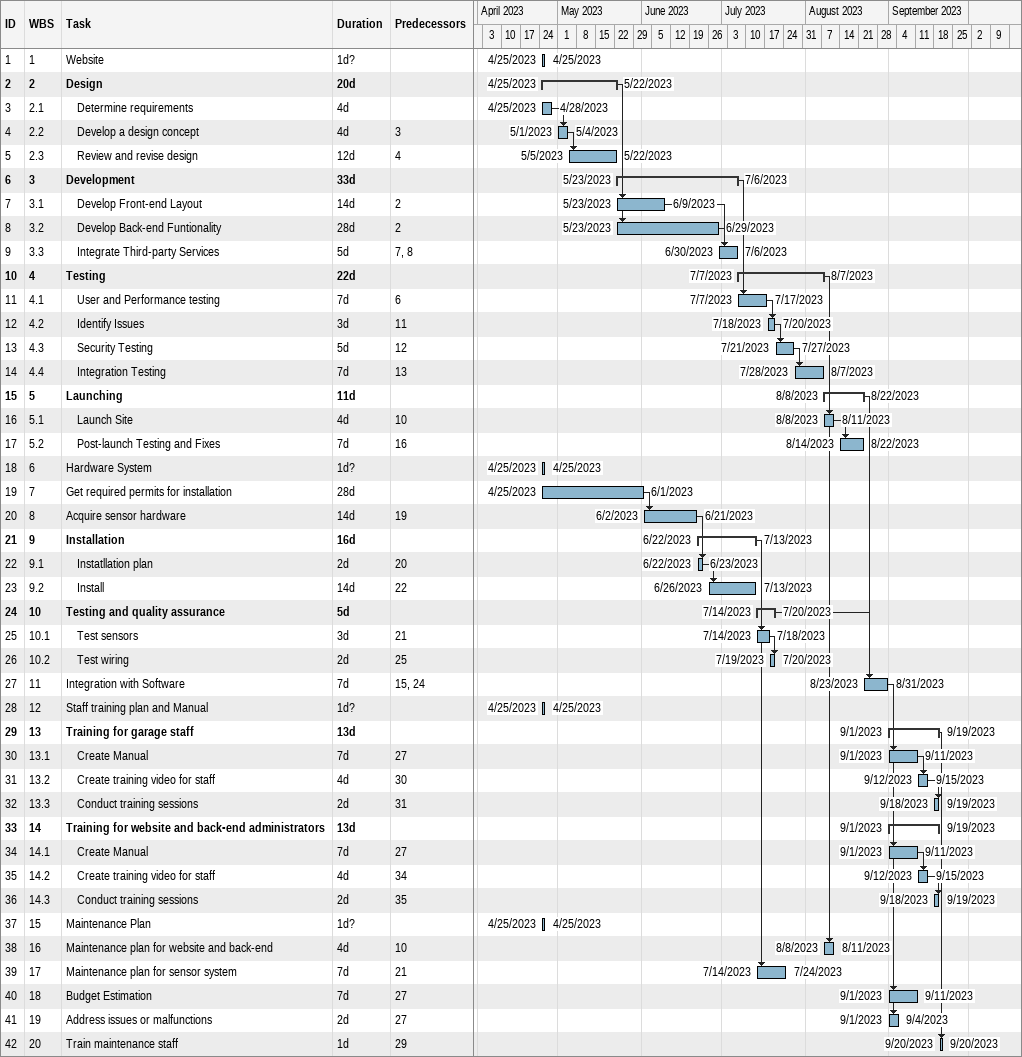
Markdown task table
| ID | WBS | Task | Duration | Start | Finish | Predecessors |
|---|---|---|---|---|---|---|
| 1 | 1 | Website | 1d? | 2023-04-25 | 2023-04-25 |  |
| 2 | 2 | **Design** | 20d | 2023-04-25 | 2023-05-22 |  |
| 3 | 2.1 | Determine requirements | 4d | 2023-04-25 | 2023-04-28 |  |
| 4 | 2.2 | Develop a design concept | 4d | 2023-05-01 | 2023-05-04 | 3 |
| 5 | 2.3 | Review and revise design | 12d | 2023-05-05 | 2023-05-22 | 4 |
| 6 | 3 | **Development** | 33d | 2023-05-23 | 2023-07-06 |  |
| 7 | 3.1 | Develop Front-end Layout | 14d | 2023-05-23 | 2023-06-09 | 2 |
| 8 | 3.2 | Develop Back-end Funtionality | 28d | 2023-05-23 | 2023-06-29 | 2 |
| 9 | 3.3 | Integrate Third-party Services | 5d | 2023-06-30 | 2023-07-06 | 7, 8 |
| 10 | 4 | **Testing** | 22d | 2023-07-07 | 2023-08-07 |  |
| 11 | 4.1 | User and Performance testing | 7d | 2023-07-07 | 2023-07-17 | 6 |
| 12 | 4.2 | Identify Issues | 3d | 2023-07-18 | 2023-07-20 | 11 |
| 13 | 4.3 | Security Testing | 5d | 2023-07-21 | 2023-07-27 | 12 |
| 14 | 4.4 | Integration Testing | 7d | 2023-07-28 | 2023-08-07 | 13 |
| 15 | 5 | **Launching** | 11d | 2023-08-08 | 2023-08-22 |  |
| 16 | 5.1 | Launch Site | 4d | 2023-08-08 | 2023-08-11 | 10 |
| 17 | 5.2 | Post-launch Testing and Fixes | 7d | 2023-08-14 | 2023-08-22 | 16 |
| 18 | 6 | Hardware System | 1d? | 2023-04-25 | 2023-04-25 |  |
| 19 | 7 | Get required permits for installation | 28d | 2023-04-25 | 2023-06-01 |  |
| 20 | 8 | Acquire sensor hardware | 14d | 2023-06-02 | 2023-06-21 | 19 |
| 21 | 9 | **Installation** | 16d | 2023-06-22 | 2023-07-13 |  |
| 22 | 9.1 | Instatllation plan | 2d | 2023-06-22 | 2023-06-23 | 20 |
| 23 | 9.2 | Install | 14d | 2023-06-26 | 2023-07-13 | 22 |
| 24 | 10 | **Testing and quality assurance** | 5d | 2023-07-14 | 2023-07-20 |  |
| 25 | 10.1 | Test sensors | 3d | 2023-07-14 | 2023-07-18 | 21 |
| 26 | 10.2 | Test wiring | 2d | 2023-07-19 | 2023-07-20 | 25 |
| 27 | 11 | Integration with Software | 7d | 2023-08-23 | 2023-08-31 | 15, 24 |
| 28 | 12 | Staff training plan and Manual | 1d? | 2023-04-25 | 2023-04-25 |  |
| 29 | 13 | **Training for garage staff** | 13d | 2023-09-01 | 2023-09-19 |  |
| 30 | 13.1 | Create Manual | 7d | 2023-09-01 | 2023-09-11 | 27 |
| 31 | 13.2 | Create training video for staff | 4d | 2023-09-12 | 2023-09-15 | 30 |
| 32 | 13.3 | Conduct training sessions | 2d | 2023-09-18 | 2023-09-19 | 31 |
| 33 | 14 | **Training for website and back-end administrators** | 13d | 2023-09-01 | 2023-09-19 |  |
| 34 | 14.1 | Create Manual | 7d | 2023-09-01 | 2023-09-11 | 27 |
| 35 | 14.2 | Create training video for staff | 4d | 2023-09-12 | 2023-09-15 | 34 |
| 36 | 14.3 | Conduct training sessions | 2d | 2023-09-18 | 2023-09-19 | 35 |
| 37 | 15 | Maintenance Plan | 1d? | 2023-04-25 | 2023-04-25 |  |
| 38 | 16 | Maintenance plan for website and back-end | 4d | 2023-08-08 | 2023-08-11 | 10 |
| 39 | 17 | Maintenance plan for sensor system | 7d | 2023-07-14 | 2023-07-24 | 21 |
| 40 | 18 | Budget Estimation | 7d | 2023-09-01 | 2023-09-11 | 27 |
| 41 | 19 | Address issues or malfunctions | 2d | 2023-09-01 | 2023-09-04 | 27 |
| 42 | 20 | Train maintenance staff | 1d | 2023-09-20 | 2023-09-20 | 29 |
